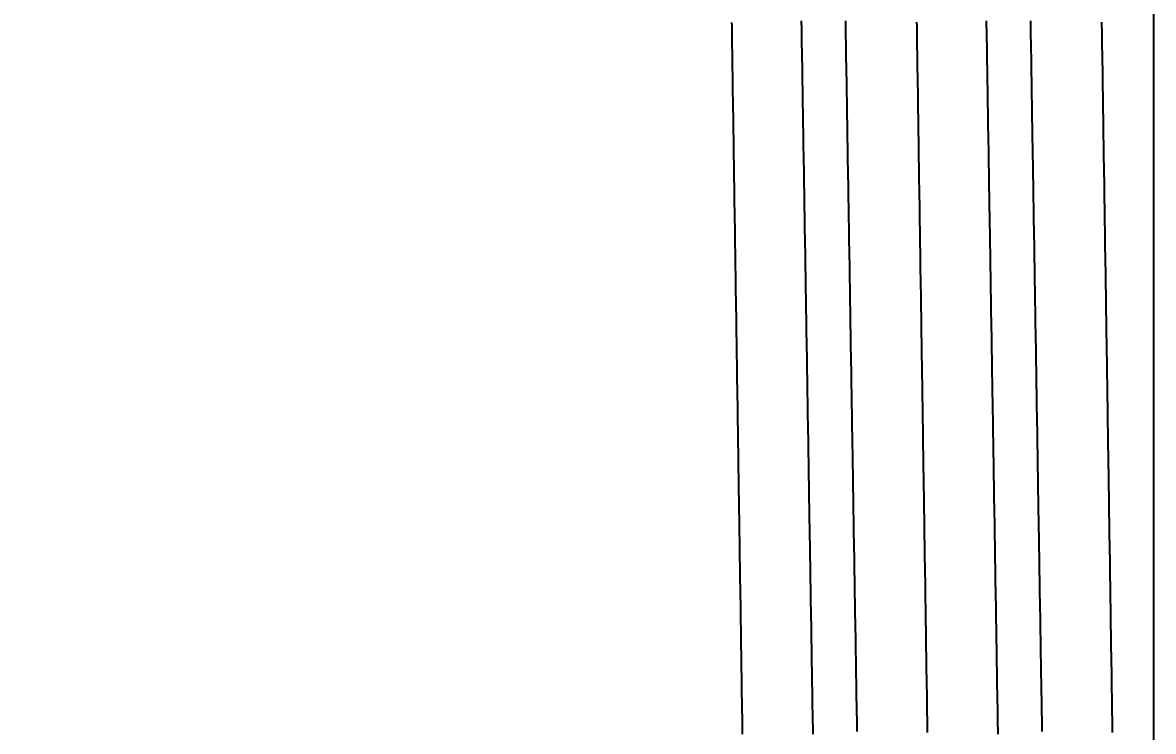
# Model space of a CAD drawing. Header units: millimetres. Extents: x 0 to 3800, y -67 to 2530.
# Drawn here: x 2277.11 to 2286.53, y 1560.1 to 1566 of the extents above; entities that cross this region are included whole.
import ezdxf

# ---------------------------------------------------------------- set-up
doc = ezdxf.new("R2010")
doc.units = ezdxf.units.MM
doc.layers.add('내부선 및 부속', color=4, linetype='Continuous')
doc.layers.add('치수선', color=7, linetype='Continuous')
doc.styles.add('____', font='')
doc.styles.get('____').set_extended_font_data('굴림')
doc.dimstyles.new('MSADIM', dxfattribs={"dimtxt": 33, "dimasz": 17, "dimexe": 10, "dimexo": 7.5, "dimgap": 10, "dimtad": 0, "dimtih": 1, "dimtoh": 1, "dimdec": 0, "dimzin": 1, "dimdsep": 46, "dimtxsty": '____', "dimcen": 11.25, "dimadec": 0, "dimazin": 0, "dimtfac": 1, "dimtdec": 0, "dimtix": 1, "dimtmove": 0, "dimatfit": 3, "dimfxl": 1, "dimtolj": 1, "dimtzin": 1, "dimarcsym": 0})

# ---------------------------------------------------------------- blocks, each defined once
blk = doc.blocks.new('*D52')
at = {"layer": '치수선', "color": 0, "linetype": 'Continuous', "lineweight": -2, "transparency": 16777216}
for p, q in [((2932.4547, 1675.4392), (2932.4547, 1337.9392)), ((2232.4547, 1355.3142), (2232.4547, 1337.9392)), ((2249.4547, 1347.9392), (2545.3242, 1347.9392)), ((2915.4547, 1347.9392), (2619.5852, 1347.9392))]:
    blk.add_line(p, q, dxfattribs=at)
at = {"layer": '치수선', "color": 0, "linetype": 'Continuous', "transparency": 16777216}
for points in [[(2249.4547, 1350.7725), (2249.4547, 1345.1059), (2232.4547, 1347.9392)], [(2915.4547, 1350.7725), (2915.4547, 1345.1059), (2932.4547, 1347.9392)]]:
    blk.add_solid(points, dxfattribs=at)
at = {"layer": '치수선', "color": 0, "linetype": 'Continuous', "transparency": 16777216, "insert": (2582.4547, 1347.9392), "char_height": 25, "attachment_point": 5, "style": '____'}
blk.add_mtext('\\A1;700', dxfattribs=at)

msp = doc.modelspace()

# ---------------------------------------------------------------- linework, layer by layer
at = {"layer": '내부선 및 부속', "linetype": 'Continuous'}
msp.add_line((2286.5254, 1581.2835), (2286.5254, 1544.595), dxfattribs=at)
at = {"layer": '내부선 및 부속', "linetype": 'Continuous', "flags": 128}
for points in [[(2283.0146, 1566.0042), (2283.0156, 1565.9772), (2283.0156, 1565.9512), (2283.0156, 1565.9252), (2283.0166, 1565.8982), (2283.0166, 1565.8722), (2283.0176, 1565.8462), (2283.0176, 1565.8192), (2283.0176, 1565.7932), (2283.0186, 1565.7672), (2283.0186, 1565.7402), (2283.0196, 1565.7142), (2283.0196, 1565.6882), (2283.0196, 1565.6612), (2283.0206, 1565.6352), (2283.0206, 1565.6092), (2283.0216, 1565.5822), (2283.0216, 1565.5562), (2283.0216, 1565.5292), (2283.0226, 1565.5032), (2283.0226, 1565.4772), (2283.0236, 1565.4502), (2283.0236, 1565.4242), (2283.0236, 1565.3982), (2283.0246, 1565.3712), (2283.0246, 1565.3452), (2283.0256, 1565.3192), (2283.0256, 1565.2922), (2283.0256, 1565.2662), (2283.0266, 1565.2402), (2283.0266, 1565.2132), (2283.0276, 1565.1872), (2283.0276, 1565.1612), (2283.0276, 1565.1342), (2283.0286, 1565.1082), (2283.0286, 1565.0822), (2283.0296, 1565.0552), (2283.0296, 1565.0292), (2283.0296, 1565.0032), (2283.0306, 1564.9762), (2283.0306, 1564.9502), (2283.0316, 1564.9232), (2283.0316, 1564.8972), (2283.0316, 1564.8712), (2283.0326, 1564.8442), (2283.0326, 1564.8182), (2283.0336, 1564.7922), (2283.0336, 1564.7652), (2283.0336, 1564.7392), (2283.0346, 1564.7132), (2283.0346, 1564.6862), (2283.0356, 1564.6602), (2283.0356, 1564.6342), (2283.0356, 1564.6072), (2283.0366, 1564.5812), (2283.0366, 1564.5552), (2283.0376, 1564.5282), (2283.0376, 1564.5022), (2283.0376, 1564.4762), (2283.0386, 1564.4492), (2283.0386, 1564.4232), (2283.0386, 1564.3972), (2283.0396, 1564.3702), (2283.0396, 1564.3442), (2283.0406, 1564.3172), (2283.0406, 1564.2912), (2283.0406, 1564.2652), (2283.0416, 1564.2382), (2283.0416, 1564.2122), (2283.0426, 1564.1862), (2283.0426, 1564.1592), (2283.0426, 1564.1332), (2283.0436, 1564.1072), (2283.0436, 1564.0802), (2283.0446, 1564.0542), (2283.0446, 1564.0282), (2283.0446, 1564.0012), (2283.0456, 1563.9752), (2283.0456, 1563.9492), (2283.0466, 1563.9222), (2283.0466, 1563.8962), (2283.0466, 1563.8702), (2283.0476, 1563.8432), (2283.0476, 1563.8172), (2283.0486, 1563.7912), (2283.0486, 1563.7642), (2283.0486, 1563.7382), (2283.0496, 1563.7112), (2283.0496, 1563.6852), (2283.0506, 1563.6592), (2283.0506, 1563.6322), (2283.0506, 1563.6062), (2283.0516, 1563.5802), (2283.0516, 1563.5532), (2283.0516, 1563.5532), (2283.0516, 1563.5272), (2283.0526, 1563.5012), (2283.0526, 1563.4742), (2283.0536, 1563.4482), (2283.0536, 1563.4222), (2283.0536, 1563.3952), (2283.0546, 1563.3692), (2283.0546, 1563.3432), (2283.0556, 1563.3162), (2283.0556, 1563.2902), (2283.0556, 1563.2642), (2283.0566, 1563.2372), (2283.0566, 1563.2112), (2283.0576, 1563.1852), (2283.0576, 1563.1582), (2283.0576, 1563.1322), (2283.0586, 1563.1052), (2283.0586, 1563.0792), (2283.0596, 1563.0532), (2283.0596, 1563.0262), (2283.0596, 1563.0002), (2283.0606, 1562.9742), (2283.0606, 1562.9472), (2283.0616, 1562.9212), (2283.0616, 1562.8952), (2283.0616, 1562.8682), (2283.0626, 1562.8422), (2283.0626, 1562.8162), (2283.0626, 1562.7892), (2283.0636, 1562.7632), (2283.0636, 1562.7372), (2283.0646, 1562.7102), (2283.0646, 1562.6842), (2283.0646, 1562.6582), (2283.0656, 1562.6312), (2283.0656, 1562.6052), (2283.0666, 1562.5792), (2283.0666, 1562.5522), (2283.0666, 1562.5262), (2283.0676, 1562.4992), (2283.0676, 1562.4732), (2283.0686, 1562.4472), (2283.0686, 1562.4202), (2283.0686, 1562.3942), (2283.0696, 1562.3682), (2283.0696, 1562.3412), (2283.0706, 1562.3152), (2283.0706, 1562.2892), (2283.0706, 1562.2622), (2283.0716, 1562.2362), (2283.0716, 1562.2102), (2283.0726, 1562.1832), (2283.0726, 1562.1572), (2283.0726, 1562.1312), (2283.0736, 1562.1042), (2283.0736, 1562.0782), (2283.0746, 1562.0522), (2283.0746, 1562.0252), (2283.0746, 1561.9992), (2283.0756, 1561.9732), (2283.0756, 1561.9462), (2283.0756, 1561.9202), (2283.0766, 1561.8932), (2283.0766, 1561.8672), (2283.0776, 1561.8412), (2283.0776, 1561.8142), (2283.0776, 1561.7882), (2283.0786, 1561.7622), (2283.0786, 1561.7352), (2283.0796, 1561.7092), (2283.0796, 1561.6832), (2283.0796, 1561.6562), (2283.0806, 1561.6302), (2283.0806, 1561.6042), (2283.0816, 1561.5772), (2283.0816, 1561.5512), (2283.0816, 1561.5252), (2283.0826, 1561.4982), (2283.0826, 1561.4722), (2283.0836, 1561.4462), (2283.0836, 1561.4192), (2283.0836, 1561.3932), (2283.0846, 1561.3672), (2283.0846, 1561.3402), (2283.0856, 1561.3142), (2283.0856, 1561.2872), (2283.0856, 1561.2612), (2283.0866, 1561.2352), (2283.0866, 1561.2082), (2283.0876, 1561.1822), (2283.0876, 1561.1562), (2283.0876, 1561.1292), (2283.0886, 1561.1032), (2283.0886, 1561.0772), (2283.0896, 1561.0502), (2283.0896, 1561.0242), (2283.0896, 1560.9982), (2283.0906, 1560.9712), (2283.0906, 1560.9452), (2283.0906, 1560.9192), (2283.0906, 1560.9192), (2283.0916, 1560.8922), (2283.0916, 1560.8662), (2283.0926, 1560.8402), (2283.0926, 1560.8132), (2283.0926, 1560.7872), (2283.0936, 1560.7612), (2283.0936, 1560.7342), (2283.0946, 1560.7082), (2283.0946, 1560.6812), (2283.0946, 1560.6552), (2283.0956, 1560.6292), (2283.0956, 1560.6022), (2283.0966, 1560.5762), (2283.0966, 1560.5502), (2283.0966, 1560.5232), (2283.0976, 1560.4972), (2283.0976, 1560.4712), (2283.0986, 1560.4442), (2283.0986, 1560.4182), (2283.0986, 1560.3922), (2283.0996, 1560.3652), (2283.0996, 1560.3392), (2283.1006, 1560.3132), (2283.1006, 1560.2862), (2283.1006, 1560.2602), (2283.1016, 1560.2342), (2283.1016, 1560.2072), (2283.1026, 1560.1812), (2283.1026, 1560.1552), (2283.1026, 1560.1282), (2283.1036, 1560.1022), (2283.1036, 1560.0752)], [(2283.6936, 1560.0762), (2283.6926, 1560.1002), (2283.6926, 1560.1242), (2283.6926, 1560.1472), (2283.6916, 1560.1712), (2283.6916, 1560.1952), (2283.6906, 1560.2192), (2283.6906, 1560.2432), (2283.6906, 1560.2672), (2283.6896, 1560.2912), (2283.6896, 1560.3142), (2283.6896, 1560.3382), (2283.6886, 1560.3622), (2283.6886, 1560.3862), (2283.6876, 1560.4102), (2283.6876, 1560.4342), (2283.6876, 1560.4582), (2283.6866, 1560.4822), (2283.6866, 1560.5052), (2283.6856, 1560.5292), (2283.6856, 1560.5532), (2283.6856, 1560.5772), (2283.6846, 1560.6012), (2283.6846, 1560.6252), (2283.6836, 1560.6492), (2283.6836, 1560.6722), (2283.6836, 1560.6962), (2283.6826, 1560.7202), (2283.6826, 1560.7442), (2283.6826, 1560.7682), (2283.6816, 1560.7922), (2283.6816, 1560.8162), (2283.6806, 1560.8402), (2283.6806, 1560.8632), (2283.6806, 1560.8872), (2283.6796, 1560.9112), (2283.6796, 1560.9352), (2283.6786, 1560.9592), (2283.6786, 1560.9832), (2283.6786, 1561.0072), (2283.6776, 1561.0302), (2283.6776, 1561.0542), (2283.6776, 1561.0782), (2283.6766, 1561.1022), (2283.6766, 1561.1262), (2283.6756, 1561.1502), (2283.6756, 1561.1742), (2283.6756, 1561.1972), (2283.6746, 1561.2212), (2283.6746, 1561.2452), (2283.6736, 1561.2692), (2283.6736, 1561.2932), (2283.6736, 1561.3172), (2283.6726, 1561.3412), (2283.6726, 1561.3652), (2283.6716, 1561.3882), (2283.6716, 1561.4122), (2283.6716, 1561.4362), (2283.6706, 1561.4602), (2283.6706, 1561.4842), (2283.6706, 1561.5082), (2283.6696, 1561.5322), (2283.6696, 1561.5552), (2283.6686, 1561.5792), (2283.6686, 1561.6032), (2283.6686, 1561.6272), (2283.6676, 1561.6512), (2283.6676, 1561.6752), (2283.6666, 1561.6992), (2283.6666, 1561.7232), (2283.6666, 1561.7462), (2283.6656, 1561.7702), (2283.6656, 1561.7942), (2283.6656, 1561.8182), (2283.6646, 1561.8422), (2283.6646, 1561.8662), (2283.6636, 1561.8902), (2283.6636, 1561.9132), (2283.6636, 1561.9372), (2283.6626, 1561.9612), (2283.6626, 1561.9852), (2283.6626, 1561.9852), (2283.6616, 1562.0092), (2283.6616, 1562.0332), (2283.6616, 1562.0572), (2283.6606, 1562.0802), (2283.6606, 1562.1042), (2283.6606, 1562.1282), (2283.6596, 1562.1522), (2283.6596, 1562.1762), (2283.6586, 1562.2002), (2283.6586, 1562.2242), (2283.6586, 1562.2482), (2283.6576, 1562.2712), (2283.6576, 1562.2952), (2283.6576, 1562.3192), (2283.6566, 1562.3432), (2283.6566, 1562.3672), (2283.6556, 1562.3912), (2283.6556, 1562.4152), (2283.6556, 1562.4382), (2283.6546, 1562.4622), (2283.6546, 1562.4862), (2283.6536, 1562.5102), (2283.6536, 1562.5342), (2283.6536, 1562.5582), (2283.6526, 1562.5822), (2283.6526, 1562.6062), (2283.6526, 1562.6292), (2283.6516, 1562.6532), (2283.6516, 1562.6772), (2283.6506, 1562.7012), (2283.6506, 1562.7252), (2283.6506, 1562.7492), (2283.6496, 1562.7732), (2283.6496, 1562.7962), (2283.6486, 1562.8202), (2283.6486, 1562.8442), (2283.6486, 1562.8682), (2283.6476, 1562.8922), (2283.6476, 1562.9162), (2283.6476, 1562.9402), (2283.6466, 1562.9632), (2283.6466, 1562.9872), (2283.6456, 1563.0112), (2283.6456, 1563.0352), (2283.6456, 1563.0592), (2283.6446, 1563.0832), (2283.6446, 1563.1072), (2283.6436, 1563.1312), (2283.6436, 1563.1542), (2283.6436, 1563.1782), (2283.6426, 1563.2022), (2283.6426, 1563.2262), (2283.6426, 1563.2502), (2283.6416, 1563.2742), (2283.6416, 1563.2982), (2283.6406, 1563.3212), (2283.6406, 1563.3452), (2283.6406, 1563.3692), (2283.6396, 1563.3932), (2283.6396, 1563.4172), (2283.6386, 1563.4412), (2283.6386, 1563.4652), (2283.6386, 1563.4892), (2283.6376, 1563.5122), (2283.6376, 1563.5362), (2283.6376, 1563.5602), (2283.6366, 1563.5842), (2283.6366, 1563.6082), (2283.6356, 1563.6322), (2283.6356, 1563.6562), (2283.6356, 1563.6792), (2283.6346, 1563.7032), (2283.6346, 1563.7272), (2283.6336, 1563.7512), (2283.6336, 1563.7752), (2283.6336, 1563.7992), (2283.6326, 1563.8232), (2283.6326, 1563.8462), (2283.6326, 1563.8702), (2283.6316, 1563.8942), (2283.6316, 1563.9182), (2283.6306, 1563.9422), (2283.6306, 1563.9662), (2283.6306, 1563.9902), (2283.6296, 1564.0142), (2283.6296, 1564.0372), (2283.6286, 1564.0612), (2283.6286, 1564.0852), (2283.6286, 1564.1092), (2283.6276, 1564.1332), (2283.6276, 1564.1572), (2283.6276, 1564.1812), (2283.6266, 1564.2042), (2283.6266, 1564.2282), (2283.6256, 1564.2522), (2283.6256, 1564.2762), (2283.6256, 1564.3002), (2283.6246, 1564.3242), (2283.6246, 1564.3482), (2283.6236, 1564.3722), (2283.6236, 1564.3722), (2283.6236, 1564.3952), (2283.6236, 1564.4192), (2283.6226, 1564.4432), (2283.6226, 1564.4672), (2283.6226, 1564.4912), (2283.6216, 1564.5152), (2283.6216, 1564.5392), (2283.6206, 1564.5622), (2283.6206, 1564.5862), (2283.6206, 1564.6102), (2283.6196, 1564.6342), (2283.6196, 1564.6582), (2283.6186, 1564.6822), (2283.6186, 1564.7062), (2283.6186, 1564.7292), (2283.6176, 1564.7532), (2283.6176, 1564.7772), (2283.6176, 1564.8012), (2283.6166, 1564.8252), (2283.6166, 1564.8492), (2283.6156, 1564.8732), (2283.6156, 1564.8972), (2283.6156, 1564.9202), (2283.6146, 1564.9442), (2283.6146, 1564.9682), (2283.6136, 1564.9922), (2283.6136, 1565.0162), (2283.6136, 1565.0402), (2283.6126, 1565.0642), (2283.6126, 1565.0872), (2283.6126, 1565.1112), (2283.6116, 1565.1352), (2283.6116, 1565.1592), (2283.6106, 1565.1832), (2283.6106, 1565.2072), (2283.6106, 1565.2312), (2283.6096, 1565.2552), (2283.6096, 1565.2782), (2283.6086, 1565.3022), (2283.6086, 1565.3262), (2283.6086, 1565.3502), (2283.6076, 1565.3742), (2283.6076, 1565.3982), (2283.6066, 1565.4222), (2283.6066, 1565.4452), (2283.6066, 1565.4692), (2283.6056, 1565.4932), (2283.6056, 1565.5172), (2283.6056, 1565.5412), (2283.6046, 1565.5652), (2283.6046, 1565.5892), (2283.6036, 1565.6122), (2283.6036, 1565.6362), (2283.6036, 1565.6602), (2283.6026, 1565.6842), (2283.6026, 1565.7082), (2283.6016, 1565.7322), (2283.6016, 1565.7562), (2283.6016, 1565.7802), (2283.6006, 1565.8032), (2283.6006, 1565.8272), (2283.5996, 1565.8512), (2283.5996, 1565.8752), (2283.5996, 1565.8992), (2283.5986, 1565.9232), (2283.5986, 1565.9472), (2283.5986, 1565.9702), (2283.5976, 1565.9942), (2283.5976, 1566.0182)], [(2284.0606, 1560.0982), (2284.0596, 1560.1222), (2284.0596, 1560.1462), (2284.0596, 1560.1702), (2284.0586, 1560.1942), (2284.0586, 1560.2182), (2284.0576, 1560.2422), (2284.0576, 1560.2662), (2284.0576, 1560.2892), (2284.0566, 1560.3132), (2284.0566, 1560.3372), (2284.0556, 1560.3612), (2284.0556, 1560.3852), (2284.0556, 1560.4092), (2284.0546, 1560.4332), (2284.0546, 1560.4562), (2284.0536, 1560.4802), (2284.0536, 1560.5042), (2284.0536, 1560.5282), (2284.0526, 1560.5522), (2284.0526, 1560.5762), (2284.0526, 1560.6002), (2284.0516, 1560.6232), (2284.0516, 1560.6472), (2284.0506, 1560.6712), (2284.0506, 1560.6952), (2284.0506, 1560.7192), (2284.0496, 1560.7432), (2284.0496, 1560.7672), (2284.0486, 1560.7912), (2284.0486, 1560.8142), (2284.0486, 1560.8382), (2284.0476, 1560.8622), (2284.0476, 1560.8862), (2284.0476, 1560.9102), (2284.0466, 1560.9342), (2284.0466, 1560.9582), (2284.0456, 1560.9812), (2284.0456, 1561.0052), (2284.0456, 1561.0292), (2284.0446, 1561.0532), (2284.0446, 1561.0772), (2284.0436, 1561.1012), (2284.0436, 1561.1252), (2284.0436, 1561.1482), (2284.0426, 1561.1722), (2284.0426, 1561.1962), (2284.0416, 1561.2202), (2284.0416, 1561.2442), (2284.0416, 1561.2682), (2284.0406, 1561.2922), (2284.0406, 1561.3162), (2284.0406, 1561.3392), (2284.0396, 1561.3632), (2284.0396, 1561.3872), (2284.0386, 1561.4112), (2284.0386, 1561.4352), (2284.0386, 1561.4592), (2284.0376, 1561.4832), (2284.0376, 1561.5062), (2284.0366, 1561.5302), (2284.0366, 1561.5542), (2284.0366, 1561.5782), (2284.0356, 1561.6022), (2284.0356, 1561.6262), (2284.0356, 1561.6502), (2284.0346, 1561.6742), (2284.0346, 1561.6972), (2284.0336, 1561.7212), (2284.0336, 1561.7452), (2284.0336, 1561.7692), (2284.0326, 1561.7932), (2284.0326, 1561.8172), (2284.0316, 1561.8412), (2284.0316, 1561.8642), (2284.0316, 1561.8882), (2284.0306, 1561.9122), (2284.0306, 1561.9362), (2284.0306, 1561.9602), (2284.0296, 1561.9842), (2284.0296, 1562.0082), (2284.0296, 1562.0082), (2284.0286, 1562.0312), (2284.0286, 1562.0552), (2284.0286, 1562.0792), (2284.0276, 1562.1032), (2284.0276, 1562.1272), (2284.0266, 1562.1512), (2284.0266, 1562.1752), (2284.0266, 1562.1992), (2284.0256, 1562.2222), (2284.0256, 1562.2462), (2284.0256, 1562.2702), (2284.0246, 1562.2942), (2284.0246, 1562.3182), (2284.0236, 1562.3422), (2284.0236, 1562.3662), (2284.0236, 1562.3892), (2284.0226, 1562.4132), (2284.0226, 1562.4372), (2284.0216, 1562.4612), (2284.0216, 1562.4852), (2284.0216, 1562.5092), (2284.0206, 1562.5332), (2284.0206, 1562.5572), (2284.0206, 1562.5802), (2284.0196, 1562.6042), (2284.0196, 1562.6282), (2284.0186, 1562.6522), (2284.0186, 1562.6762), (2284.0186, 1562.7002), (2284.0176, 1562.7242), (2284.0176, 1562.7472), (2284.0176, 1562.7712), (2284.0166, 1562.7952), (2284.0166, 1562.8192), (2284.0156, 1562.8432), (2284.0156, 1562.8672), (2284.0156, 1562.8912), (2284.0146, 1562.9142), (2284.0146, 1562.9382), (2284.0136, 1562.9622), (2284.0136, 1562.9862), (2284.0136, 1563.0102), (2284.0126, 1563.0342), (2284.0126, 1563.0582), (2284.0126, 1563.0822), (2284.0116, 1563.1052), (2284.0116, 1563.1292), (2284.0106, 1563.1532), (2284.0106, 1563.1772), (2284.0106, 1563.2012), (2284.0096, 1563.2252), (2284.0096, 1563.2492), (2284.0086, 1563.2722), (2284.0086, 1563.2962), (2284.0086, 1563.3202), (2284.0076, 1563.3442), (2284.0076, 1563.3682), (2284.0076, 1563.3922), (2284.0066, 1563.4162), (2284.0066, 1563.4402), (2284.0056, 1563.4632), (2284.0056, 1563.4872), (2284.0056, 1563.5112), (2284.0046, 1563.5352), (2284.0046, 1563.5592), (2284.0036, 1563.5832), (2284.0036, 1563.6072), (2284.0036, 1563.6302), (2284.0026, 1563.6542), (2284.0026, 1563.6782), (2284.0026, 1563.7022), (2284.0016, 1563.7262), (2284.0016, 1563.7502), (2284.0006, 1563.7742), (2284.0006, 1563.7972), (2284.0006, 1563.8212), (2283.9996, 1563.8452), (2283.9996, 1563.8692), (2283.9986, 1563.8932), (2283.9986, 1563.9172), (2283.9986, 1563.9412), (2283.9976, 1563.9652), (2283.9976, 1563.9882), (2283.9976, 1564.0122), (2283.9966, 1564.0362), (2283.9966, 1564.0602), (2283.9956, 1564.0842), (2283.9956, 1564.1082), (2283.9956, 1564.1322), (2283.9946, 1564.1552), (2283.9946, 1564.1792), (2283.9936, 1564.2032), (2283.9936, 1564.2272), (2283.9936, 1564.2512), (2283.9926, 1564.2752), (2283.9926, 1564.2992), (2283.9926, 1564.3232), (2283.9916, 1564.3462), (2283.9916, 1564.3702), (2283.9906, 1564.3942), (2283.9906, 1564.3942), (2283.9906, 1564.4182), (2283.9906, 1564.4422), (2283.9896, 1564.4662), (2283.9896, 1564.4902), (2283.9886, 1564.5132), (2283.9886, 1564.5372), (2283.9886, 1564.5612), (2283.9876, 1564.5852), (2283.9876, 1564.6092), (2283.9876, 1564.6332), (2283.9866, 1564.6572), (2283.9866, 1564.6802), (2283.9856, 1564.7042), (2283.9856, 1564.7282), (2283.9856, 1564.7522), (2283.9846, 1564.7762), (2283.9846, 1564.8002), (2283.9836, 1564.8242), (2283.9836, 1564.8482), (2283.9836, 1564.8712), (2283.9826, 1564.8952), (2283.9826, 1564.9192), (2283.9826, 1564.9432), (2283.9816, 1564.9672), (2283.9816, 1564.9912), (2283.9806, 1565.0152), (2283.9806, 1565.0382), (2283.9806, 1565.0622), (2283.9796, 1565.0862), (2283.9796, 1565.1102), (2283.9786, 1565.1342), (2283.9786, 1565.1582), (2283.9786, 1565.1822), (2283.9776, 1565.2062), (2283.9776, 1565.2292), (2283.9766, 1565.2532), (2283.9766, 1565.2772), (2283.9766, 1565.3012), (2283.9756, 1565.3252), (2283.9756, 1565.3492), (2283.9756, 1565.3732), (2283.9746, 1565.3962), (2283.9746, 1565.4202), (2283.9736, 1565.4442), (2283.9736, 1565.4682), (2283.9736, 1565.4922), (2283.9726, 1565.5162), (2283.9726, 1565.5402), (2283.9716, 1565.5632), (2283.9716, 1565.5872), (2283.9716, 1565.6112), (2283.9706, 1565.6352), (2283.9706, 1565.6592), (2283.9696, 1565.6832), (2283.9696, 1565.7072), (2283.9696, 1565.7312), (2283.9686, 1565.7542), (2283.9686, 1565.7782), (2283.9686, 1565.8022), (2283.9676, 1565.8262), (2283.9676, 1565.8502), (2283.9666, 1565.8742), (2283.9666, 1565.8982), (2283.9666, 1565.9212), (2283.9656, 1565.9452), (2283.9656, 1565.9692), (2283.9646, 1565.9932), (2283.9646, 1566.0172)], [(2284.5546, 1566.0062), (2284.5556, 1565.9752), (2284.5556, 1565.9432), (2284.5556, 1565.9122), (2284.5566, 1565.8812), (2284.5566, 1565.8502), (2284.5576, 1565.8192), (2284.5576, 1565.7882), (2284.5586, 1565.7572), (2284.5586, 1565.7252), (2284.5596, 1565.6942), (2284.5596, 1565.6632), (2284.5606, 1565.6322), (2284.5606, 1565.6012), (2284.5616, 1565.5702), (2284.5616, 1565.5392), (2284.5626, 1565.5082), (2284.5626, 1565.4762), (2284.5636, 1565.4452), (2284.5636, 1565.4142), (2284.5636, 1565.3832), (2284.5646, 1565.3522), (2284.5646, 1565.3212), (2284.5656, 1565.2902), (2284.5656, 1565.2582), (2284.5666, 1565.2272), (2284.5666, 1565.1962), (2284.5676, 1565.1652), (2284.5676, 1565.1342), (2284.5686, 1565.1032), (2284.5686, 1565.0722), (2284.5696, 1565.0412), (2284.5696, 1565.0092), (2284.5706, 1564.9782), (2284.5706, 1564.9472), (2284.5716, 1564.9162), (2284.5716, 1564.8852), (2284.5716, 1564.8542), (2284.5726, 1564.8232), (2284.5726, 1564.7912), (2284.5736, 1564.7602), (2284.5736, 1564.7292), (2284.5746, 1564.6982), (2284.5746, 1564.6672), (2284.5756, 1564.6362), (2284.5756, 1564.6052), (2284.5766, 1564.5742), (2284.5766, 1564.5422), (2284.5776, 1564.5112), (2284.5776, 1564.4802), (2284.5786, 1564.4492), (2284.5786, 1564.4182), (2284.5786, 1564.3872), (2284.5796, 1564.3562), (2284.5796, 1564.3242), (2284.5806, 1564.2932), (2284.5806, 1564.2622), (2284.5816, 1564.2312), (2284.5816, 1564.2002), (2284.5826, 1564.1692), (2284.5826, 1564.1382), (2284.5836, 1564.1072), (2284.5836, 1564.0752), (2284.5846, 1564.0442), (2284.5846, 1564.0132), (2284.5856, 1563.9822), (2284.5856, 1563.9512), (2284.5856, 1563.9202), (2284.5866, 1563.8892), (2284.5866, 1563.8572), (2284.5876, 1563.8262), (2284.5876, 1563.7952), (2284.5876, 1563.7952), (2284.5886, 1563.7642), (2284.5886, 1563.7332), (2284.5896, 1563.7022), (2284.5896, 1563.6712), (2284.5906, 1563.6402), (2284.5906, 1563.6082), (2284.5916, 1563.5772), (2284.5916, 1563.5462), (2284.5916, 1563.5152), (2284.5926, 1563.4842), (2284.5926, 1563.4532), (2284.5936, 1563.4222), (2284.5936, 1563.3902), (2284.5946, 1563.3592), (2284.5946, 1563.3282), (2284.5956, 1563.2972), (2284.5956, 1563.2662), (2284.5966, 1563.2352), (2284.5966, 1563.2042), (2284.5976, 1563.1732), (2284.5976, 1563.1412), (2284.5986, 1563.1102), (2284.5986, 1563.0792), (2284.5986, 1563.0482), (2284.5996, 1563.0172), (2284.5996, 1562.9862), (2284.6006, 1562.9552), (2284.6006, 1562.9232), (2284.6016, 1562.8922), (2284.6016, 1562.8612), (2284.6026, 1562.8302), (2284.6026, 1562.7992), (2284.6036, 1562.7682), (2284.6036, 1562.7372), (2284.6046, 1562.7062), (2284.6046, 1562.6742), (2284.6056, 1562.6432), (2284.6056, 1562.6122), (2284.6056, 1562.5812), (2284.6066, 1562.5502), (2284.6066, 1562.5192), (2284.6076, 1562.4882), (2284.6076, 1562.4562), (2284.6086, 1562.4252), (2284.6086, 1562.3942), (2284.6096, 1562.3632), (2284.6096, 1562.3322), (2284.6106, 1562.3012), (2284.6106, 1562.2702), (2284.6116, 1562.2382), (2284.6116, 1562.2072), (2284.6116, 1562.1762), (2284.6126, 1562.1452), (2284.6126, 1562.1142), (2284.6136, 1562.0832), (2284.6136, 1562.0522), (2284.6146, 1562.0212), (2284.6146, 1561.9892), (2284.6156, 1561.9582), (2284.6156, 1561.9272), (2284.6166, 1561.8962), (2284.6166, 1561.8652), (2284.6176, 1561.8342), (2284.6176, 1561.8032), (2284.6186, 1561.7712), (2284.6186, 1561.7402), (2284.6186, 1561.7092), (2284.6196, 1561.6782), (2284.6196, 1561.6472), (2284.6206, 1561.6162), (2284.6206, 1561.5852), (2284.6216, 1561.5542), (2284.6216, 1561.5222), (2284.6226, 1561.4912), (2284.6226, 1561.4602), (2284.6236, 1561.4292), (2284.6236, 1561.3982), (2284.6246, 1561.3672), (2284.6246, 1561.3362), (2284.6256, 1561.3042), (2284.6256, 1561.2732), (2284.6256, 1561.2422), (2284.6266, 1561.2112), (2284.6266, 1561.1802), (2284.6276, 1561.1492), (2284.6276, 1561.1182), (2284.6286, 1561.0872), (2284.6286, 1561.0552), (2284.6296, 1561.0242), (2284.6296, 1560.9932), (2284.6306, 1560.9622), (2284.6306, 1560.9312), (2284.6316, 1560.9002), (2284.6316, 1560.8692), (2284.6326, 1560.8372), (2284.6326, 1560.8062), (2284.6326, 1560.7752), (2284.6336, 1560.7442), (2284.6336, 1560.7132), (2284.6346, 1560.6822), (2284.6346, 1560.6822), (2284.6346, 1560.6512), (2284.6356, 1560.6202), (2284.6356, 1560.5882), (2284.6366, 1560.5572), (2284.6366, 1560.5262), (2284.6376, 1560.4952), (2284.6376, 1560.4642), (2284.6386, 1560.4332), (2284.6386, 1560.4022), (2284.6396, 1560.3702), (2284.6396, 1560.3392), (2284.6406, 1560.3082), (2284.6406, 1560.2772), (2284.6406, 1560.2462), (2284.6416, 1560.2152), (2284.6416, 1560.1842), (2284.6426, 1560.1532), (2284.6426, 1560.1212), (2284.6436, 1560.0902)], [(2285.2336, 1560.0762), (2285.2326, 1560.1002), (2285.2326, 1560.1242), (2285.2316, 1560.1472), (2285.2316, 1560.1712), (2285.2316, 1560.1952), (2285.2306, 1560.2192), (2285.2306, 1560.2432), (2285.2306, 1560.2672), (2285.2296, 1560.2912), (2285.2296, 1560.3142), (2285.2286, 1560.3382), (2285.2286, 1560.3622), (2285.2286, 1560.3862), (2285.2276, 1560.4102), (2285.2276, 1560.4342), (2285.2266, 1560.4582), (2285.2266, 1560.4822), (2285.2266, 1560.5052), (2285.2256, 1560.5292), (2285.2256, 1560.5532), (2285.2246, 1560.5772), (2285.2246, 1560.6012), (2285.2246, 1560.6252), (2285.2236, 1560.6492), (2285.2236, 1560.6722), (2285.2236, 1560.6962), (2285.2226, 1560.7202), (2285.2226, 1560.7442), (2285.2216, 1560.7682), (2285.2216, 1560.7922), (2285.2216, 1560.8162), (2285.2206, 1560.8402), (2285.2206, 1560.8632), (2285.2196, 1560.8872), (2285.2196, 1560.9112), (2285.2196, 1560.9352), (2285.2186, 1560.9592), (2285.2186, 1560.9832), (2285.2176, 1561.0072), (2285.2176, 1561.0302), (2285.2176, 1561.0542), (2285.2166, 1561.0782), (2285.2166, 1561.1022), (2285.2166, 1561.1262), (2285.2156, 1561.1502), (2285.2156, 1561.1742), (2285.2146, 1561.1972), (2285.2146, 1561.2212), (2285.2146, 1561.2452), (2285.2136, 1561.2692), (2285.2136, 1561.2932), (2285.2126, 1561.3172), (2285.2126, 1561.3412), (2285.2126, 1561.3652), (2285.2116, 1561.3882), (2285.2116, 1561.4122), (2285.2116, 1561.4362), (2285.2106, 1561.4602), (2285.2106, 1561.4842), (2285.2096, 1561.5082), (2285.2096, 1561.5322), (2285.2096, 1561.5552), (2285.2086, 1561.5792), (2285.2086, 1561.6032), (2285.2076, 1561.6272), (2285.2076, 1561.6512), (2285.2076, 1561.6752), (2285.2066, 1561.6992), (2285.2066, 1561.7232), (2285.2066, 1561.7462), (2285.2056, 1561.7702), (2285.2056, 1561.7942), (2285.2046, 1561.8182), (2285.2046, 1561.8422), (2285.2046, 1561.8662), (2285.2036, 1561.8902), (2285.2036, 1561.9132), (2285.2026, 1561.9372), (2285.2026, 1561.9612), (2285.2026, 1561.9852), (2285.2026, 1561.9852), (2285.2016, 1562.0092), (2285.2016, 1562.0332), (2285.2016, 1562.0572), (2285.2006, 1562.0802), (2285.2006, 1562.1042), (2285.1996, 1562.1282), (2285.1996, 1562.1522), (2285.1996, 1562.1762), (2285.1986, 1562.2002), (2285.1986, 1562.2242), (2285.1976, 1562.2482), (2285.1976, 1562.2712), (2285.1976, 1562.2952), (2285.1966, 1562.3192), (2285.1966, 1562.3432), (2285.1966, 1562.3672), (2285.1956, 1562.3912), (2285.1956, 1562.4152), (2285.1946, 1562.4382), (2285.1946, 1562.4622), (2285.1946, 1562.4862), (2285.1936, 1562.5102), (2285.1936, 1562.5342), (2285.1926, 1562.5582), (2285.1926, 1562.5822), (2285.1926, 1562.6062), (2285.1916, 1562.6292), (2285.1916, 1562.6532), (2285.1916, 1562.6772), (2285.1906, 1562.7012), (2285.1906, 1562.7252), (2285.1896, 1562.7492), (2285.1896, 1562.7732), (2285.1896, 1562.7962), (2285.1886, 1562.8202), (2285.1886, 1562.8442), (2285.1886, 1562.8682), (2285.1876, 1562.8922), (2285.1876, 1562.9162), (2285.1866, 1562.9402), (2285.1866, 1562.9632), (2285.1866, 1562.9872), (2285.1856, 1563.0112), (2285.1856, 1563.0352), (2285.1846, 1563.0592), (2285.1846, 1563.0832), (2285.1846, 1563.1072), (2285.1836, 1563.1312), (2285.1836, 1563.1542), (2285.1836, 1563.1782), (2285.1826, 1563.2022), (2285.1826, 1563.2262), (2285.1816, 1563.2502), (2285.1816, 1563.2742), (2285.1816, 1563.2982), (2285.1806, 1563.3212), (2285.1806, 1563.3452), (2285.1796, 1563.3692), (2285.1796, 1563.3932), (2285.1796, 1563.4172), (2285.1786, 1563.4412), (2285.1786, 1563.4652), (2285.1786, 1563.4892), (2285.1776, 1563.5122), (2285.1776, 1563.5362), (2285.1766, 1563.5602), (2285.1766, 1563.5842), (2285.1766, 1563.6082), (2285.1756, 1563.6322), (2285.1756, 1563.6562), (2285.1746, 1563.6792), (2285.1746, 1563.7032), (2285.1746, 1563.7272), (2285.1736, 1563.7512), (2285.1736, 1563.7752), (2285.1736, 1563.7992), (2285.1726, 1563.8232), (2285.1726, 1563.8462), (2285.1716, 1563.8702), (2285.1716, 1563.8942), (2285.1716, 1563.9182), (2285.1706, 1563.9422), (2285.1706, 1563.9662), (2285.1696, 1563.9902), (2285.1696, 1564.0142), (2285.1696, 1564.0372), (2285.1686, 1564.0612), (2285.1686, 1564.0852), (2285.1686, 1564.1092), (2285.1676, 1564.1332), (2285.1676, 1564.1572), (2285.1666, 1564.1812), (2285.1666, 1564.2042), (2285.1666, 1564.2282), (2285.1656, 1564.2522), (2285.1656, 1564.2762), (2285.1646, 1564.3002), (2285.1646, 1564.3242), (2285.1646, 1564.3482), (2285.1636, 1564.3722), (2285.1636, 1564.3722), (2285.1636, 1564.3952), (2285.1636, 1564.4192), (2285.1626, 1564.4432), (2285.1626, 1564.4672), (2285.1616, 1564.4912), (2285.1616, 1564.5152), (2285.1616, 1564.5392), (2285.1606, 1564.5622), (2285.1606, 1564.5862), (2285.1596, 1564.6102), (2285.1596, 1564.6342), (2285.1596, 1564.6582), (2285.1586, 1564.6822), (2285.1586, 1564.7062), (2285.1586, 1564.7292), (2285.1576, 1564.7532), (2285.1576, 1564.7772), (2285.1566, 1564.8012), (2285.1566, 1564.8252), (2285.1566, 1564.8492), (2285.1556, 1564.8732), (2285.1556, 1564.8972), (2285.1546, 1564.9202), (2285.1546, 1564.9442), (2285.1546, 1564.9682), (2285.1536, 1564.9922), (2285.1536, 1565.0162), (2285.1536, 1565.0402), (2285.1526, 1565.0642), (2285.1526, 1565.0872), (2285.1516, 1565.1112), (2285.1516, 1565.1352), (2285.1516, 1565.1592), (2285.1506, 1565.1832), (2285.1506, 1565.2072), (2285.1496, 1565.2312), (2285.1496, 1565.2552), (2285.1496, 1565.2782), (2285.1486, 1565.3022), (2285.1486, 1565.3262), (2285.1476, 1565.3502), (2285.1476, 1565.3742), (2285.1476, 1565.3982), (2285.1466, 1565.4222), (2285.1466, 1565.4452), (2285.1466, 1565.4692), (2285.1456, 1565.4932), (2285.1456, 1565.5172), (2285.1446, 1565.5412), (2285.1446, 1565.5652), (2285.1446, 1565.5892), (2285.1436, 1565.6122), (2285.1436, 1565.6362), (2285.1426, 1565.6602), (2285.1426, 1565.6842), (2285.1426, 1565.7082), (2285.1416, 1565.7322), (2285.1416, 1565.7562), (2285.1406, 1565.7802), (2285.1406, 1565.8032), (2285.1406, 1565.8272), (2285.1396, 1565.8512), (2285.1396, 1565.8752), (2285.1396, 1565.8992), (2285.1386, 1565.9232), (2285.1386, 1565.9472), (2285.1376, 1565.9702), (2285.1376, 1565.9942), (2285.1376, 1566.0182)], [(2285.6006, 1560.0982), (2285.5996, 1560.1222), (2285.5996, 1560.1462), (2285.5986, 1560.1702), (2285.5986, 1560.1942), (2285.5986, 1560.2182), (2285.5976, 1560.2422), (2285.5976, 1560.2662), (2285.5966, 1560.2892), (2285.5966, 1560.3132), (2285.5966, 1560.3372), (2285.5956, 1560.3612), (2285.5956, 1560.3852), (2285.5946, 1560.4092), (2285.5946, 1560.4332), (2285.5946, 1560.4562), (2285.5936, 1560.4802), (2285.5936, 1560.5042), (2285.5936, 1560.5282), (2285.5926, 1560.5522), (2285.5926, 1560.5762), (2285.5916, 1560.6002), (2285.5916, 1560.6232), (2285.5916, 1560.6472), (2285.5906, 1560.6712), (2285.5906, 1560.6952), (2285.5896, 1560.7192), (2285.5896, 1560.7432), (2285.5896, 1560.7672), (2285.5886, 1560.7912), (2285.5886, 1560.8142), (2285.5876, 1560.8382), (2285.5876, 1560.8622), (2285.5876, 1560.8862), (2285.5866, 1560.9102), (2285.5866, 1560.9342), (2285.5866, 1560.9582), (2285.5856, 1560.9812), (2285.5856, 1561.0052), (2285.5846, 1561.0292), (2285.5846, 1561.0532), (2285.5846, 1561.0772), (2285.5836, 1561.1012), (2285.5836, 1561.1252), (2285.5826, 1561.1492), (2285.5826, 1561.1722), (2285.5826, 1561.1962), (2285.5816, 1561.2202), (2285.5816, 1561.2442), (2285.5816, 1561.2682), (2285.5806, 1561.2922), (2285.5806, 1561.3162), (2285.5796, 1561.3392), (2285.5796, 1561.3632), (2285.5796, 1561.3872), (2285.5786, 1561.4112), (2285.5786, 1561.4352), (2285.5776, 1561.4592), (2285.5776, 1561.4832), (2285.5776, 1561.5062), (2285.5766, 1561.5302), (2285.5766, 1561.5542), (2285.5766, 1561.5782), (2285.5756, 1561.6022), (2285.5756, 1561.6262), (2285.5746, 1561.6502), (2285.5746, 1561.6742), (2285.5746, 1561.6972), (2285.5736, 1561.7212), (2285.5736, 1561.7452), (2285.5726, 1561.7692), (2285.5726, 1561.7932), (2285.5726, 1561.8172), (2285.5716, 1561.8412), (2285.5716, 1561.8642), (2285.5716, 1561.8882), (2285.5706, 1561.9122), (2285.5706, 1561.9362), (2285.5696, 1561.9602), (2285.5696, 1561.9842), (2285.5696, 1562.0082), (2285.5696, 1562.0082), (2285.5686, 1562.0322), (2285.5686, 1562.0552), (2285.5676, 1562.0792), (2285.5676, 1562.1032), (2285.5676, 1562.1272), (2285.5666, 1562.1512), (2285.5666, 1562.1752), (2285.5666, 1562.1992), (2285.5656, 1562.2222), (2285.5656, 1562.2462), (2285.5646, 1562.2702), (2285.5646, 1562.2942), (2285.5646, 1562.3182), (2285.5636, 1562.3422), (2285.5636, 1562.3662), (2285.5626, 1562.3892), (2285.5626, 1562.4132), (2285.5626, 1562.4372), (2285.5616, 1562.4612), (2285.5616, 1562.4852), (2285.5616, 1562.5092), (2285.5606, 1562.5332), (2285.5606, 1562.5572), (2285.5596, 1562.5802), (2285.5596, 1562.6042), (2285.5596, 1562.6282), (2285.5586, 1562.6522), (2285.5586, 1562.6762), (2285.5576, 1562.7002), (2285.5576, 1562.7242), (2285.5576, 1562.7472), (2285.5566, 1562.7712), (2285.5566, 1562.7952), (2285.5566, 1562.8192), (2285.5556, 1562.8432), (2285.5556, 1562.8672), (2285.5546, 1562.8912), (2285.5546, 1562.9152), (2285.5546, 1562.9382), (2285.5536, 1562.9622), (2285.5536, 1562.9862), (2285.5526, 1563.0102), (2285.5526, 1563.0342), (2285.5526, 1563.0582), (2285.5516, 1563.0822), (2285.5516, 1563.1052), (2285.5516, 1563.1292), (2285.5506, 1563.1532), (2285.5506, 1563.1772), (2285.5496, 1563.2012), (2285.5496, 1563.2252), (2285.5496, 1563.2492), (2285.5486, 1563.2722), (2285.5486, 1563.2962), (2285.5486, 1563.3202), (2285.5476, 1563.3442), (2285.5476, 1563.3682), (2285.5466, 1563.3922), (2285.5466, 1563.4162), (2285.5466, 1563.4402), (2285.5456, 1563.4632), (2285.5456, 1563.4872), (2285.5446, 1563.5112), (2285.5446, 1563.5352), (2285.5446, 1563.5592), (2285.5436, 1563.5832), (2285.5436, 1563.6072), (2285.5436, 1563.6302), (2285.5426, 1563.6542), (2285.5426, 1563.6782), (2285.5416, 1563.7022), (2285.5416, 1563.7262), (2285.5416, 1563.7502), (2285.5406, 1563.7742), (2285.5406, 1563.7982), (2285.5396, 1563.8212), (2285.5396, 1563.8452), (2285.5396, 1563.8692), (2285.5386, 1563.8932), (2285.5386, 1563.9172), (2285.5386, 1563.9412), (2285.5376, 1563.9652), (2285.5376, 1563.9882), (2285.5366, 1564.0122), (2285.5366, 1564.0362), (2285.5366, 1564.0602), (2285.5356, 1564.0842), (2285.5356, 1564.1082), (2285.5346, 1564.1322), (2285.5346, 1564.1552), (2285.5346, 1564.1792), (2285.5336, 1564.2032), (2285.5336, 1564.2272), (2285.5336, 1564.2512), (2285.5326, 1564.2752), (2285.5326, 1564.2992), (2285.5316, 1564.3232), (2285.5316, 1564.3462), (2285.5316, 1564.3702), (2285.5306, 1564.3942), (2285.5306, 1564.3942), (2285.5306, 1564.4182), (2285.5296, 1564.4422), (2285.5296, 1564.4662), (2285.5296, 1564.4902), (2285.5286, 1564.5132), (2285.5286, 1564.5372), (2285.5286, 1564.5612), (2285.5276, 1564.5852), (2285.5276, 1564.6092), (2285.5266, 1564.6332), (2285.5266, 1564.6572), (2285.5266, 1564.6812), (2285.5256, 1564.7042), (2285.5256, 1564.7282), (2285.5246, 1564.7522), (2285.5246, 1564.7762), (2285.5246, 1564.8002), (2285.5236, 1564.8242), (2285.5236, 1564.8482), (2285.5226, 1564.8712), (2285.5226, 1564.8952), (2285.5226, 1564.9192), (2285.5216, 1564.9432), (2285.5216, 1564.9672), (2285.5216, 1564.9912), (2285.5206, 1565.0152), (2285.5206, 1565.0382), (2285.5196, 1565.0622), (2285.5196, 1565.0862), (2285.5196, 1565.1102), (2285.5186, 1565.1342), (2285.5186, 1565.1582), (2285.5176, 1565.1822), (2285.5176, 1565.2062), (2285.5176, 1565.2292), (2285.5166, 1565.2532), (2285.5166, 1565.2772), (2285.5166, 1565.3012), (2285.5156, 1565.3252), (2285.5156, 1565.3492), (2285.5146, 1565.3732), (2285.5146, 1565.3962), (2285.5146, 1565.4202), (2285.5136, 1565.4442), (2285.5136, 1565.4682), (2285.5126, 1565.4922), (2285.5126, 1565.5162), (2285.5126, 1565.5402), (2285.5116, 1565.5642), (2285.5116, 1565.5872), (2285.5106, 1565.6112), (2285.5106, 1565.6352), (2285.5106, 1565.6592), (2285.5096, 1565.6832), (2285.5096, 1565.7072), (2285.5096, 1565.7312), (2285.5086, 1565.7542), (2285.5086, 1565.7782), (2285.5076, 1565.8022), (2285.5076, 1565.8262), (2285.5076, 1565.8502), (2285.5066, 1565.8742), (2285.5066, 1565.8982), (2285.5056, 1565.9212), (2285.5056, 1565.9452), (2285.5056, 1565.9692), (2285.5046, 1565.9932), (2285.5046, 1566.0172)], [(2286.0946, 1566.0062), (2286.0946, 1565.9752), (2286.0956, 1565.9432), (2286.0956, 1565.9122), (2286.0966, 1565.8812), (2286.0966, 1565.8502), (2286.0976, 1565.8192), (2286.0976, 1565.7882), (2286.0986, 1565.7572), (2286.0986, 1565.7252), (2286.0996, 1565.6942), (2286.0996, 1565.6632), (2286.1006, 1565.6322), (2286.1006, 1565.6012), (2286.1006, 1565.5702), (2286.1016, 1565.5392), (2286.1016, 1565.5082), (2286.1026, 1565.4762), (2286.1026, 1565.4452), (2286.1036, 1565.4142), (2286.1036, 1565.3832), (2286.1046, 1565.3522), (2286.1046, 1565.3212), (2286.1056, 1565.2902), (2286.1056, 1565.2582), (2286.1066, 1565.2272), (2286.1066, 1565.1962), (2286.1076, 1565.1652), (2286.1076, 1565.1342), (2286.1086, 1565.1032), (2286.1086, 1565.0722), (2286.1086, 1565.0412), (2286.1096, 1565.0092), (2286.1096, 1564.9782), (2286.1106, 1564.9472), (2286.1106, 1564.9162), (2286.1116, 1564.8852), (2286.1116, 1564.8542), (2286.1126, 1564.8232), (2286.1126, 1564.7912), (2286.1136, 1564.7602), (2286.1136, 1564.7292), (2286.1146, 1564.6982), (2286.1146, 1564.6672), (2286.1156, 1564.6362), (2286.1156, 1564.6052), (2286.1156, 1564.5742), (2286.1166, 1564.5422), (2286.1166, 1564.5112), (2286.1176, 1564.4802), (2286.1176, 1564.4492), (2286.1186, 1564.4182), (2286.1186, 1564.3872), (2286.1196, 1564.3562), (2286.1196, 1564.3242), (2286.1206, 1564.2932), (2286.1206, 1564.2622), (2286.1216, 1564.2312), (2286.1216, 1564.2002), (2286.1226, 1564.1692), (2286.1226, 1564.1382), (2286.1226, 1564.1072), (2286.1236, 1564.0752), (2286.1236, 1564.0442), (2286.1246, 1564.0132), (2286.1246, 1563.9822), (2286.1256, 1563.9512), (2286.1256, 1563.9202), (2286.1266, 1563.8892), (2286.1266, 1563.8572), (2286.1276, 1563.8262), (2286.1276, 1563.7952), (2286.1276, 1563.7952), (2286.1286, 1563.7642), (2286.1286, 1563.7332), (2286.1296, 1563.7022), (2286.1296, 1563.6712), (2286.1296, 1563.6402), (2286.1306, 1563.6082), (2286.1306, 1563.5772), (2286.1316, 1563.5462), (2286.1316, 1563.5152), (2286.1326, 1563.4842), (2286.1326, 1563.4532), (2286.1336, 1563.4222), (2286.1336, 1563.3902), (2286.1346, 1563.3592), (2286.1346, 1563.3282), (2286.1356, 1563.2972), (2286.1356, 1563.2662), (2286.1356, 1563.2352), (2286.1366, 1563.2042), (2286.1366, 1563.1732), (2286.1376, 1563.1412), (2286.1376, 1563.1102), (2286.1386, 1563.0792), (2286.1386, 1563.0482), (2286.1396, 1563.0172), (2286.1396, 1562.9862), (2286.1406, 1562.9552), (2286.1406, 1562.9232), (2286.1416, 1562.8922), (2286.1416, 1562.8612), (2286.1426, 1562.8302), (2286.1426, 1562.7992), (2286.1426, 1562.7682), (2286.1436, 1562.7372), (2286.1436, 1562.7062), (2286.1446, 1562.6742), (2286.1446, 1562.6432), (2286.1456, 1562.6122), (2286.1456, 1562.5812), (2286.1466, 1562.5502), (2286.1466, 1562.5192), (2286.1476, 1562.4882), (2286.1476, 1562.4562), (2286.1486, 1562.4252), (2286.1486, 1562.3942), (2286.1496, 1562.3632), (2286.1496, 1562.3322), (2286.1496, 1562.3012), (2286.1506, 1562.2702), (2286.1506, 1562.2382), (2286.1516, 1562.2072), (2286.1516, 1562.1762), (2286.1526, 1562.1452), (2286.1526, 1562.1142), (2286.1536, 1562.0832), (2286.1536, 1562.0522), (2286.1546, 1562.0212), (2286.1546, 1561.9892), (2286.1556, 1561.9582), (2286.1556, 1561.9272), (2286.1556, 1561.8962), (2286.1566, 1561.8652), (2286.1566, 1561.8342), (2286.1576, 1561.8032), (2286.1576, 1561.7712), (2286.1586, 1561.7402), (2286.1586, 1561.7092), (2286.1596, 1561.6782), (2286.1596, 1561.6472), (2286.1606, 1561.6162), (2286.1606, 1561.5852), (2286.1616, 1561.5542), (2286.1616, 1561.5222), (2286.1626, 1561.4912), (2286.1626, 1561.4602), (2286.1626, 1561.4292), (2286.1636, 1561.3982), (2286.1636, 1561.3672), (2286.1646, 1561.3362), (2286.1646, 1561.3042), (2286.1656, 1561.2732), (2286.1656, 1561.2422), (2286.1666, 1561.2112), (2286.1666, 1561.1802), (2286.1676, 1561.1492), (2286.1676, 1561.1182), (2286.1686, 1561.0872), (2286.1686, 1561.0552), (2286.1696, 1561.0242), (2286.1696, 1560.9932), (2286.1696, 1560.9622), (2286.1706, 1560.9312), (2286.1706, 1560.9002), (2286.1716, 1560.8692), (2286.1716, 1560.8372), (2286.1726, 1560.8062), (2286.1726, 1560.7752), (2286.1736, 1560.7442), (2286.1736, 1560.7132), (2286.1746, 1560.6822), (2286.1746, 1560.6822), (2286.1746, 1560.6512), (2286.1756, 1560.6202), (2286.1756, 1560.5882), (2286.1766, 1560.5572), (2286.1766, 1560.5262), (2286.1776, 1560.4952), (2286.1776, 1560.4642), (2286.1776, 1560.4332), (2286.1786, 1560.4022), (2286.1786, 1560.3702), (2286.1796, 1560.3392), (2286.1796, 1560.3082), (2286.1806, 1560.2772), (2286.1806, 1560.2462), (2286.1816, 1560.2152), (2286.1816, 1560.1842), (2286.1826, 1560.1532), (2286.1826, 1560.1212), (2286.1836, 1560.0902)]]:
    msp.add_lwpolyline(points, dxfattribs=at)

# ---------------------------------------------------------------- dimensions: what is measured, and where the dimension line sits
at = {"layer": '치수선', "linetype": 'Continuous'}
dim = msp.add_linear_dim(base=(2232.4547, 1347.9392), p1=(2932.4547, 1682.9392), p2=(2232.4547, 1362.8142), dimstyle='MSADIM', override={"dimtxt": 25}, dxfattribs=at)
dim.commit()
dim.dimension.update_dxf_attribs({"geometry": '*D52', "text_midpoint": (2582.4547, 1347.9392)})

doc.saveas('drawing.dxf')
